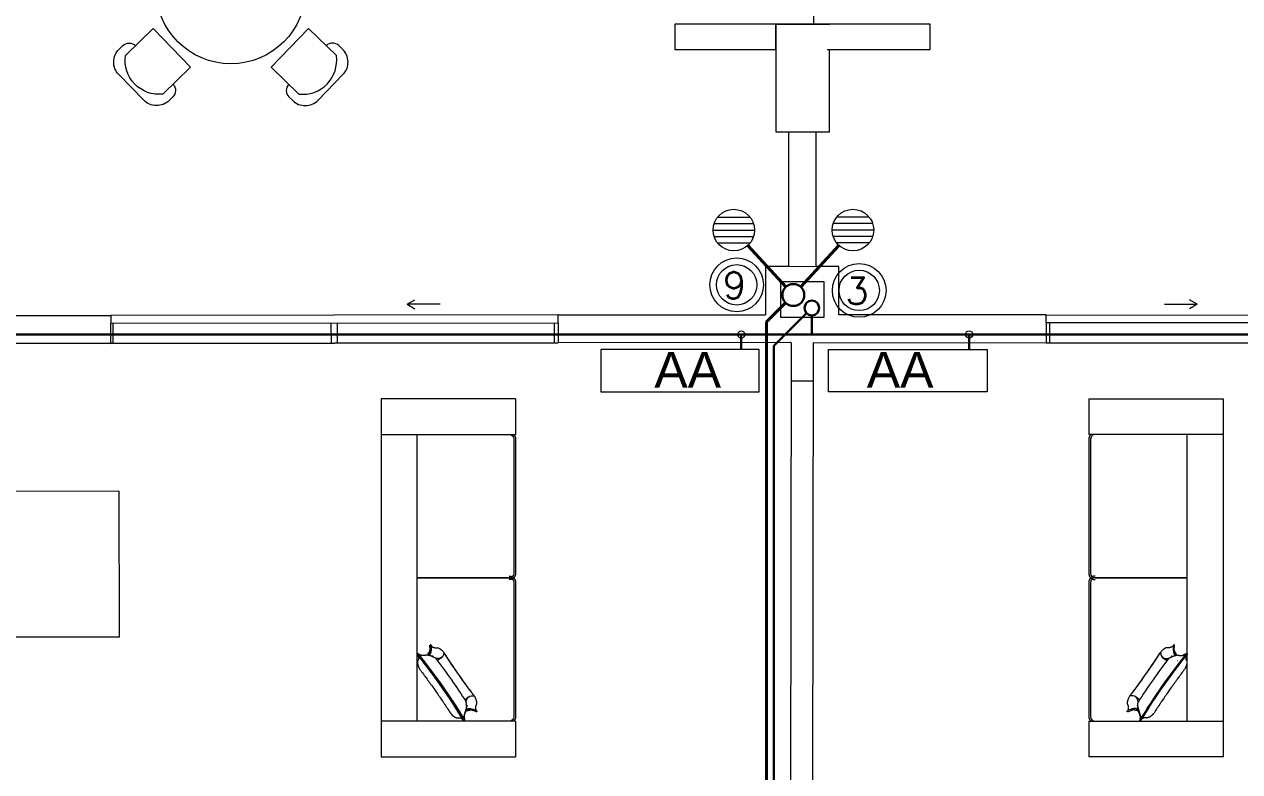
# Model space of a CAD drawing. Header units: millimetres. Extents: x 539 to 842, y -453 to -96.
# Drawn here: x 807.71 to 814.5, y -352.16 to -347.98 of the extents above; entities that cross this region are included whole.
import ezdxf

# ---------------------------------------------------------------- set-up
doc = ezdxf.new("R2010")
doc.units = ezdxf.units.MM
doc.header["$LTSCALE"] = 0.1
doc.linetypes.add('CONTINUA', pattern=[0])
doc.layers.get('0').update_dxf_attribs({"lineweight": 5})
for name, color, linetype in [('00-Pluvial', 40, 'Continuous'), ('00-Secundario', 24, 'Continuous'), ('Secundario', 24, 'Continuous'), ('Textos', 7, 'Continuous')]:
    doc.layers.add(name, color=color, linetype=linetype)
for name, color, linetype, lineweight in [('A-DOOR', 7, 'Continuous', 5), ('A-DOOR-FRAM', 7, 'Continuous', 5), ('Arq-Equipamiento', 250, 'Continuous', 5), ('MUEBLES', 250, 'Continuous', 5)]:
    doc.layers.add(name, color=color, linetype=linetype, lineweight=lineweight)
doc.styles.add('Romans', font='romans.shx')
doc.styles.get("Standard").update_dxf_attribs({"font": 'arial.ttf'})

# ---------------------------------------------------------------- blocks, each defined once
blk = doc.blocks.new('Doors_Sliding_Milgard_Aluminum-Series_2-Panels - PV 2_50 X 2_10-2402500-1-TORRE-ARQ-PB')
at = {"layer": 'A-DOOR', "color": 8}
for p, q in [((1.1916, 0.078), (-1.3084, 0.078)), ((-1.3084, 0.078), (-1.3084, -0.0347)), ((-1.3084, 0.078), (1.1916, 0.078)), ((1.1916, -0.0347), (1.1916, 0.078)), ((-1.3084, -0.0347), (1.1916, -0.0347)), ((0.3474, -0.1382), (0.3914, -0.1128)), ((0.3474, -0.1382), (0.3914, -0.1636)), ((0.5315, -0.1382), (0.3474, -0.1382))]:
    blk.add_line(p, q, dxfattribs=at)
at = {"layer": 'A-DOOR-FRAM', "color": 8}
for p, q in [((-1.2952, 0.078), (-1.2952, -0.0347)), ((-0.0758, 0.078), (-0.0758, -0.0347)), ((-0.0409, 0.078), (-0.0409, -0.0347)), ((1.1709, 0.078), (1.1709, -0.0347))]:
    blk.add_line(p, q, dxfattribs=at)
blk = doc.blocks.new('Vibro_Leather_Designer_Sofa_16294 - Vibro_Leather_Designer_Sofa_16294-2750828-2-TORRE-ARQ- PB _-2_14_')
at = {"layer": 'MUEBLES'}
for p, q in [((-1, -0.725), (-1, 0)), ((-1, 0), (1, 0)), ((-0.8, 0), (-0.8, -0.725)), ((-0.8, 0), (-0.8, -0.2)), ((0.8, -0.2), (0.8, 0)), ((0.8, -0.725), (0.8, 0)), ((1, 0), (1, -0.725)), ((-0.775, -0.2), (-0.8, -0.2)), ((0.4234, -0.2), (-0.775, -0.2)), ((0, -0.2), (0, -0.715)), ((0, -0.715), (0, -0.2)), ((0.4233, -0.2036), (0.4328, -0.2272)), ((0.775, -0.2), (0.4247, -0.2)), ((0.8, -0.2), (0.775, -0.2)), ((0.4282, -0.2651), (0.3966, -0.2744)), ((0.4609, -0.2556), (0.461, -0.2555)), ((0.376, -0.2764), (0.3843, -0.2817)), ((0.4376, -0.2889), (0.4375, -0.2891)), ((0.446, -0.3359), (0.46, -0.3159)), ((0.6785, -0.4675), (0.6638, -0.4884)), ((0.7342, -0.447), (0.7342, -0.4468)), ((0.7716, -0.4633), (0.7959, -0.4645)), ((0.7108, -0.4803), (0.7107, -0.4804)), ((0.735, -0.5269), (0.7436, -0.5339)), ((0.7364, -0.4807), (0.7385, -0.5138)), ((-1, -0.75), (-1, -0.725)), ((-0.8, -0.725), (-0.8, -0.75)), ((-0.775, -0.74), (-0.025, -0.74)), ((-0.775, -0.74), (-0.025, -0.74)), ((0.025, -0.74), (0.775, -0.74)), ((0.025, -0.74), (0.775, -0.74)), ((0.8, -0.75), (0.8, -0.725)), ((1, -0.725), (1, -0.75)), ((-1, -0.75), (-0.8, -0.75)), ((-0.775, -0.75), (-0.025, -0.75)), ((0.025, -0.75), (0.775, -0.75)), ((0.8, -0.75), (1, -0.75))]:
    blk.add_line(p, q, dxfattribs=at)
at = {"layer": 'MUEBLES', "flags": 128}
for points in [[(0.7958, -0.4595), (0.6772, -0.3844), (0.5556, -0.2998), (0.4401, -0.2117), (0.4281, -0.202)], [(0.432, -0.2587), (0.4307, -0.2618), (0.4202, -0.2691), (0.403, -0.2727), (0.3758, -0.2714)], [(0.4376, -0.2889), (0.4367, -0.2769), (0.4364, -0.2761)], [(0.7108, -0.4803), (0.7225, -0.477), (0.7751, -0.4615)], [(0.7484, -0.5323), (0.737, -0.504), (0.7359, -0.4857), (0.7405, -0.4754)], [(-0.7994, -0.7401), (-0.7984, -0.7411), (-0.7973, -0.742), (-0.7962, -0.7428), (-0.7951, -0.7437), (-0.7939, -0.7445), (-0.7927, -0.7452), (-0.7915, -0.7459), (-0.7902, -0.7465), (-0.789, -0.7471), (-0.7877, -0.7476), (-0.7864, -0.7481), (-0.785, -0.7485), (-0.7837, -0.7489), (-0.7823, -0.7492), (-0.7809, -0.7495), (-0.7796, -0.7497), (-0.7782, -0.7499), (-0.7768, -0.75), (-0.7754, -0.75), (-0.775, -0.75)], [(-0.025, -0.75), (-0.0236, -0.75), (-0.0222, -0.7499), (-0.0208, -0.7497), (-0.0194, -0.7496), (-0.018, -0.7493), (-0.0167, -0.749), (-0.0153, -0.7486), (-0.014, -0.7482), (-0.0127, -0.7478), (-0.0114, -0.7472), (-0.0101, -0.7467), (-0.0088, -0.746), (-0.0076, -0.7454), (-0.0064, -0.7447), (-0.0052, -0.7439), (-0.0041, -0.7431), (-0.003, -0.7422), (-0.0019, -0.7413), (-0.0009, -0.7404), (0.0001, -0.7394), (0.0011, -0.7384), (0.002, -0.7373), (0.0028, -0.7362), (0.0037, -0.7351), (0.0045, -0.7339), (0.0052, -0.7327), (0.0059, -0.7315), (0.0065, -0.7302), (0.0071, -0.729), (0.0076, -0.7277), (0.0081, -0.7264), (0.0085, -0.725), (0.0089, -0.7237), (0.0092, -0.7223), (0.0095, -0.7209), (0.0097, -0.7196), (0.0099, -0.7182), (0.01, -0.7168), (0.01, -0.7154), (0.01, -0.715)], [(-0.01, -0.715), (-0.01, -0.7164), (-0.0099, -0.7178), (-0.0097, -0.7192), (-0.0096, -0.7206), (-0.0093, -0.722), (-0.009, -0.7233), (-0.0086, -0.7247), (-0.0082, -0.726), (-0.0078, -0.7273), (-0.0072, -0.7286), (-0.0067, -0.7299), (-0.006, -0.7312), (-0.0054, -0.7324), (-0.0047, -0.7336), (-0.0039, -0.7348), (-0.0031, -0.7359), (-0.0022, -0.737), (-0.0013, -0.7381), (-0.0004, -0.7391), (0.0006, -0.7401), (0.0016, -0.7411), (0.0027, -0.742), (0.0038, -0.7428), (0.0049, -0.7437), (0.0061, -0.7445), (0.0073, -0.7452), (0.0085, -0.7459), (0.0098, -0.7465), (0.011, -0.7471), (0.0123, -0.7476), (0.0136, -0.7481), (0.015, -0.7485), (0.0163, -0.7489), (0.0177, -0.7492), (0.0191, -0.7495), (0.0204, -0.7497), (0.0218, -0.7499), (0.0232, -0.75), (0.0246, -0.75), (0.025, -0.75)], [(0.775, -0.75), (0.7764, -0.75), (0.7778, -0.7499), (0.7792, -0.7497), (0.7806, -0.7496), (0.782, -0.7493), (0.7833, -0.749), (0.7847, -0.7486), (0.786, -0.7482), (0.7873, -0.7478), (0.7886, -0.7472), (0.7899, -0.7467), (0.7912, -0.746), (0.7924, -0.7454), (0.7936, -0.7447), (0.7948, -0.7439), (0.7959, -0.7431), (0.797, -0.7422), (0.7981, -0.7413), (0.7991, -0.7404)]]:
    blk.add_lwpolyline(points, dxfattribs=at)
at = {"layer": 'MUEBLES'}
for centre, start, end in [((-0.775, -0.715), 180, 270), ((-0.775, -0.715), 180, 270), ((-0.025, -0.715), 270, 360), ((-0.025, -0.715), 270, 360), ((0.025, -0.715), 180, 270), ((0.025, -0.715), 180, 270), ((0.775, -0.715), 270, 0), ((0.775, -0.715), 270, 0)]:
    blk.add_arc(centre, 0.025, start, end, dxfattribs=at)
for centre, major_axis, start_param, end_param in [((-0.1021, 0.1104), (-0.5365, 0.3757), 2.796532, 3.143157), ((0.676, -0.2393), (-0.5365, 0.3757), 1.225735, 1.915857), ((0.6792, -0.2347), (-0.5365, 0.3757), 1.258755, 1.881351), ((0.7085, -0.1928), (-0.5775, 0.4044), 1.358079, 1.455316), ((0.7085, -0.1928), (-0.5775, 0.4044), 1.45533, 1.469499), ((0.7085, -0.1928), (-0.5775, 0.4044), 1.469507, 1.562106), ((-0.1315, 0.0685), (-0.5775, 0.4044), 2.928875, 3.35431), ((-0.1315, 0.0685), (-0.5775, 0.4044), 2.928875, 3.24288), ((0.6466, -0.2812), (-0.5775, 0.4044), 1.358079, 1.783514), ((-0.1315, 0.0685), (-0.5775, 0.4044), 3.247951, 3.35431), ((0.6466, -0.2812), (-0.5775, 0.4044), 1.358079, 1.783514), ((0.7085, -0.1928), (-0.5775, 0.4044), 1.562123, 1.579473), ((0.7085, -0.1928), (-0.5775, 0.4044), 1.579486, 1.672084), ((0.4632, -0.5431), (-0.5775, 0.4044), 4.6111, 4.925107), ((0.4632, -0.5431), (-0.5775, 0.4044), 4.499671, 4.925107), ((0.7085, -0.1928), (-0.5775, 0.4044), 1.672097, 1.686267), ((0.7085, -0.1928), (-0.5775, 0.4044), 1.686278, 1.783514), ((0.4632, -0.5431), (-0.5775, 0.4044), 4.499671, 4.61075), ((1.2413, -0.8928), (-0.5775, 0.4044), 6.070468, 6.495903), ((1.2413, -0.8928), (-0.5775, 0.4044), 6.070468, 6.176827), ((1.2707, -0.8509), (-0.5365, 0.3757), 6.281621, 6.628246), ((1.2413, -0.8928), (-0.5775, 0.4044), 6.181896, 6.495903)]:
    blk.add_ellipse(centre, major_axis=major_axis, ratio=0.190809, start_param=start_param, end_param=end_param, dxfattribs=at)
for points, knots in [([(0.427, -0.2085), (0.4268, -0.2083), (0.4263, -0.2078), (0.4258, -0.2071), (0.4253, -0.2066), (0.425, -0.2062), (0.4248, -0.2058), (0.4245, -0.2055), (0.4244, -0.2053), (0.4242, -0.2051), (0.424, -0.2048), (0.4239, -0.2045), (0.4237, -0.2042), (0.4235, -0.204), (0.4234, -0.2038), (0.4233, -0.2036), (0.4233, -0.2035), (0.4232, -0.2034), (0.4231, -0.2032), (0.423, -0.203), (0.4229, -0.2027), (0.4228, -0.2024), (0.4226, -0.202), (0.4225, -0.2016), (0.4225, -0.2014), (0.4225, -0.2011), (0.4225, -0.2008), (0.4226, -0.2005), (0.4227, -0.2002), (0.4229, -0.2), (0.4232, -0.1998), (0.4234, -0.1997), (0.4237, -0.1997), (0.4239, -0.1997), (0.4242, -0.1997), (0.4245, -0.1998), (0.4249, -0.1999), (0.4251, -0.2001), (0.4253, -0.2002), (0.4254, -0.2002), (0.4255, -0.2003), (0.4256, -0.2003), (0.4258, -0.2004), (0.426, -0.2005), (0.4262, -0.2006), (0.4265, -0.2008), (0.4267, -0.201), (0.427, -0.2012), (0.4271, -0.2013), (0.4272, -0.2013)], [0, 0, 0, 0, 0.0555556, 0.1111111, 0.1388889, 0.1666667, 0.1944444, 0.2083333, 0.2222222, 0.2361111, 0.25, 0.2777778, 0.2916667, 0.3055556, 0.3194444, 0.3263889, 0.3333333, 0.3402778, 0.3472222, 0.3611111, 0.375, 0.3888889, 0.4166667, 0.4305556, 0.4444444, 0.4583333, 0.4722222, 0.4861111, 0.5, 0.5138889, 0.5277778, 0.5416667, 0.5555556, 0.5694444, 0.5833333, 0.6111111, 0.625, 0.6388889, 0.6527778, 0.6597222, 0.6666667, 0.6736111, 0.6805556, 0.6944444, 0.7083333, 0.7222222, 0.75, 0.7638889, 0.7777778, 0.7777778, 0.7777778, 0.7777778]), ([(0.4281, -0.202), (0.4282, -0.2021), (0.4284, -0.2023), (0.4289, -0.2027), (0.4295, -0.2032), (0.43, -0.2037), (0.4302, -0.204)], [0.8406351, 0.8406351, 0.8406351, 0.8406351, 0.8611111, 0.8888889, 0.9444444, 1, 1, 1, 1]), ([(0.4306, -0.2042), (0.4312, -0.2045), (0.4327, -0.2052), (0.4349, -0.206), (0.4369, -0.2067), (0.4384, -0.2071), (0.4397, -0.2074), (0.4406, -0.2076), (0.4412, -0.2077), (0.4416, -0.2078), (0.442, -0.2079), (0.4425, -0.208), (0.4434, -0.2081), (0.4445, -0.2084), (0.4459, -0.2086), (0.4477, -0.2089), (0.4497, -0.209), (0.4516, -0.2088), (0.4527, -0.2086), (0.4536, -0.2084), (0.4545, -0.2081), (0.4556, -0.2077), (0.4571, -0.207), (0.4589, -0.206), (0.4605, -0.205), (0.462, -0.2041), (0.4635, -0.2033), (0.4646, -0.2028), (0.4654, -0.2025), (0.4658, -0.2024), (0.4661, -0.2023), (0.4664, -0.2022), (0.4668, -0.2022), (0.4676, -0.202), (0.4687, -0.2019), (0.4701, -0.2018), (0.4721, -0.2018), (0.4743, -0.2019), (0.4766, -0.2021), (0.4784, -0.2023), (0.48, -0.2025), (0.482, -0.2029), (0.4839, -0.2033), (0.4857, -0.2039), (0.4871, -0.2043), (0.4882, -0.2046), (0.4891, -0.2049), (0.4898, -0.2052), (0.4906, -0.2054), (0.4915, -0.2057), (0.4932, -0.2063), (0.4955, -0.2072), (0.4981, -0.2084), (0.5008, -0.2096), (0.5035, -0.2109), (0.507, -0.2127), (0.5096, -0.2141), (0.5112, -0.2151)], [0.0060984, 0.0060984, 0.0060984, 0.0060984, 0.0357143, 0.0714286, 0.0892857, 0.1071429, 0.125, 0.1339286, 0.1383929, 0.1428571, 0.1473214, 0.1517857, 0.1607143, 0.1785714, 0.1964286, 0.2142857, 0.25, 0.2678571, 0.2767857, 0.2857143, 0.2946429, 0.3035714, 0.3214286, 0.3392857, 0.3571429, 0.375, 0.3928571, 0.4107143, 0.4196429, 0.4241071, 0.4285714, 0.4330357, 0.4375, 0.4464286, 0.4642857, 0.4821429, 0.5, 0.5357143, 0.5535714, 0.5714286, 0.5892857, 0.6071429, 0.6428571, 0.6607143, 0.6785714, 0.6964286, 0.7053571, 0.7142857, 0.7232143, 0.7321429, 0.75, 0.7857143, 0.8214286, 0.8571429, 0.8928571, 0.9285714, 1, 1, 1, 1]), ([(0.4322, -0.2608), (0.4318, -0.2609), (0.4307, -0.2612), (0.429, -0.2615), (0.4273, -0.2619), (0.4258, -0.2622), (0.4248, -0.2624), (0.4242, -0.2626), (0.4238, -0.2627), (0.4234, -0.2628), (0.4229, -0.263), (0.4219, -0.2634), (0.4205, -0.264), (0.4188, -0.265), (0.4171, -0.2662), (0.4154, -0.2674), (0.4136, -0.2687), (0.412, -0.2697), (0.4108, -0.2704), (0.4098, -0.2709), (0.4089, -0.2713), (0.4077, -0.2717), (0.4055, -0.2724), (0.4032, -0.2729), (0.4008, -0.2731), (0.3996, -0.2731), (0.3989, -0.2732), (0.3988, -0.2732)], [-0.5129294, -0.5129294, -0.5129294, -0.5129294, -0.5, -0.4821429, -0.4642857, -0.4464286, -0.4375, -0.4330357, -0.4285714, -0.4241071, -0.4196429, -0.4107143, -0.3928571, -0.375, -0.3571429, -0.3392857, -0.3214286, -0.3035714, -0.2946429, -0.2857143, -0.2767857, -0.2678571, -0.25, -0.2142857, -0.1964286, -0.1785714, -0.1756867, -0.1756867, -0.1756867, -0.1756867]), ([(0.4493, -0.3035), (0.4481, -0.3014), (0.4462, -0.2981), (0.4441, -0.294), (0.4429, -0.2916), (0.4421, -0.2898), (0.4412, -0.288), (0.4402, -0.2857), (0.4392, -0.2834), (0.4383, -0.281), (0.4376, -0.2792), (0.437, -0.2776), (0.4366, -0.2764), (0.4363, -0.2758), (0.4361, -0.2753), (0.436, -0.2748), (0.4358, -0.2741), (0.4354, -0.2729), (0.4349, -0.2713), (0.4343, -0.2694), (0.4336, -0.2668), (0.433, -0.2642), (0.4324, -0.2618), (0.4322, -0.2606), (0.4321, -0.2599), (0.4319, -0.2592), (0.4318, -0.2584), (0.4316, -0.2569), (0.4315, -0.2551), (0.4316, -0.253), (0.4318, -0.2507), (0.4323, -0.2485), (0.4328, -0.2461), (0.4333, -0.2441), (0.4335, -0.2428), (0.4337, -0.242), (0.4337, -0.2414), (0.4338, -0.2409), (0.4339, -0.2401), (0.4341, -0.2388), (0.4342, -0.237), (0.4343, -0.2348), (0.4342, -0.2318), (0.4338, -0.2288), (0.4332, -0.2258), (0.4326, -0.2234), (0.4319, -0.2211), (0.431, -0.2181), (0.4292, -0.2133), (0.4278, -0.21), (0.427, -0.2085)], [0, 0, 0, 0, 0.083333, 0.125, 0.145833, 0.166667, 0.1875, 0.208333, 0.25, 0.270833, 0.291667, 0.3125, 0.322917, 0.328125, 0.333333, 0.338542, 0.34375, 0.354167, 0.375, 0.395833, 0.416667, 0.458333, 0.479167, 0.489583, 0.494792, 0.5, 0.510417, 0.520833, 0.541667, 0.5625, 0.583333, 0.604167, 0.625, 0.645833, 0.65625, 0.661458, 0.666667, 0.671875, 0.677083, 0.6875, 0.708333, 0.729167, 0.75, 0.791667, 0.8125, 0.833333, 0.854167, 0.875, 0.916667, 1, 1, 1, 1]), ([(0.3723, -0.2731), (0.3723, -0.2731), (0.3723, -0.2733), (0.3724, -0.2735), (0.3726, -0.2738), (0.3729, -0.2741), (0.3731, -0.2743), (0.3733, -0.2744), (0.3734, -0.2745), (0.3735, -0.2746), (0.3736, -0.2747), (0.3737, -0.2748), (0.3738, -0.2749), (0.374, -0.2751), (0.3743, -0.2753), (0.3746, -0.2755), (0.3748, -0.2757), (0.375, -0.2758), (0.3752, -0.276), (0.3755, -0.2762), (0.3759, -0.2764), (0.3763, -0.2766), (0.3769, -0.277), (0.3776, -0.2773), (0.3782, -0.2776), (0.3785, -0.2778)], [-0.4444444, -0.4444444, -0.4444444, -0.4444444, -0.4305556, -0.4166667, -0.3888889, -0.375, -0.3611111, -0.3472222, -0.3402778, -0.3333333, -0.3263889, -0.3194444, -0.3055556, -0.2916667, -0.2777778, -0.25, -0.2361111, -0.2222222, -0.2083333, -0.1944444, -0.1666667, -0.1388889, -0.1111111, -0.0555556, 0, 0, 0, 0]), ([(0.3785, -0.2778), (0.3807, -0.2793), (0.3832, -0.2818), (0.3853, -0.2851), (0.3863, -0.287), (0.3869, -0.2886), (0.3876, -0.2902), (0.3884, -0.2924), (0.3891, -0.2947), (0.3897, -0.2971), (0.3901, -0.299), (0.3903, -0.3007), (0.3905, -0.3019), (0.3905, -0.3026), (0.3906, -0.3031), (0.3906, -0.3036), (0.3907, -0.3043), (0.3907, -0.3055), (0.3905, -0.3074), (0.3904, -0.3095), (0.3902, -0.3115), (0.3901, -0.3134), (0.3902, -0.3151), (0.3903, -0.3165), (0.3905, -0.3175), (0.3907, -0.3182), (0.3909, -0.3187), (0.3911, -0.3192), (0.3914, -0.3201), (0.3923, -0.3218), (0.3934, -0.3238), (0.3947, -0.3258), (0.3957, -0.3273), (0.3966, -0.3285), (0.3971, -0.3294), (0.3974, -0.3299), (0.3977, -0.3302), (0.3979, -0.3306), (0.3982, -0.331), (0.3988, -0.3319), (0.3996, -0.333), (0.4007, -0.3343), (0.4022, -0.336), (0.4037, -0.3377), (0.4053, -0.3394), (0.4065, -0.3406), (0.4077, -0.3419), (0.4093, -0.3435), (0.4122, -0.3462), (0.4149, -0.3486), (0.4167, -0.3501)], [-1, -1, -1, -1, -0.916667, -0.875, -0.854167, -0.833333, -0.8125, -0.791667, -0.75, -0.729167, -0.708333, -0.6875, -0.677083, -0.671875, -0.666667, -0.661458, -0.65625, -0.645833, -0.625, -0.604167, -0.583333, -0.5625, -0.541667, -0.520833, -0.510417, -0.5, -0.494792, -0.489583, -0.479167, -0.458333, -0.416667, -0.395833, -0.375, -0.354167, -0.34375, -0.338542, -0.333333, -0.328125, -0.322917, -0.3125, -0.291667, -0.270833, -0.25, -0.208333, -0.1875, -0.166667, -0.145833, -0.125, -0.083333, 0, 0, 0, 0]), ([(0.3956, -0.2734), (0.3955, -0.2735), (0.3952, -0.2735), (0.3946, -0.2736), (0.3937, -0.2737), (0.393, -0.2737), (0.3926, -0.2738)], [-0.14285714, -0.14285714, -0.14285714, -0.14285714, -0.13839286, -0.13392857, -0.125, -0.11269248, -0.11269248, -0.11269248, -0.11269248]), ([(0.755, -0.3858), (0.7566, -0.3871), (0.7588, -0.389), (0.7617, -0.3917), (0.7637, -0.3937), (0.7658, -0.3958), (0.7679, -0.398), (0.7695, -0.3998), (0.7706, -0.4012), (0.7712, -0.4019), (0.7717, -0.4025), (0.7721, -0.4031), (0.7727, -0.4039), (0.7735, -0.4049), (0.7744, -0.406), (0.7756, -0.4076), (0.7767, -0.4093), (0.7777, -0.411), (0.7783, -0.4123), (0.7789, -0.4137), (0.7797, -0.4156), (0.7804, -0.4175), (0.7812, -0.4195), (0.7817, -0.4209), (0.782, -0.4221), (0.7823, -0.423), (0.7824, -0.4235), (0.7825, -0.4239), (0.7826, -0.4242), (0.7826, -0.4247), (0.7827, -0.4256), (0.7827, -0.4269), (0.7825, -0.4286), (0.7822, -0.4304), (0.7818, -0.4322), (0.7814, -0.4341), (0.7812, -0.4356), (0.7811, -0.4368), (0.7811, -0.4377), (0.7811, -0.4385), (0.7813, -0.4396), (0.7817, -0.4414), (0.7824, -0.4432), (0.7834, -0.445), (0.7842, -0.4462), (0.7849, -0.4473), (0.7853, -0.448), (0.7856, -0.4484), (0.7857, -0.4488), (0.7859, -0.4491), (0.7862, -0.4495), (0.7866, -0.4502), (0.7872, -0.4513), (0.7881, -0.4525), (0.7893, -0.454), (0.7908, -0.4558), (0.7921, -0.4571), (0.7928, -0.4577)], [-1, -1, -1, -1, -0.9285714, -0.8928571, -0.8571429, -0.8214286, -0.7857143, -0.75, -0.7321429, -0.7232143, -0.7142857, -0.7053571, -0.6964286, -0.6785714, -0.6607143, -0.6428571, -0.6071429, -0.5892857, -0.5714286, -0.5535714, -0.5357143, -0.5, -0.4821429, -0.4642857, -0.4464286, -0.4375, -0.4330357, -0.4285714, -0.4241071, -0.4196429, -0.4107143, -0.3928571, -0.375, -0.3571429, -0.3392857, -0.3214286, -0.3035714, -0.2946429, -0.2857143, -0.2767857, -0.2678571, -0.25, -0.2142857, -0.1964286, -0.1785714, -0.1607143, -0.1517857, -0.1473214, -0.1428571, -0.1383929, -0.1339286, -0.125, -0.1071429, -0.0892857, -0.0714286, -0.0357143, -0.0061272, -0.0061272, -0.0061272, -0.0061272]), ([(0.79, -0.4627), (0.7875, -0.4617), (0.7836, -0.4611), (0.7789, -0.4616), (0.7762, -0.4621), (0.7741, -0.4626), (0.772, -0.4631), (0.7692, -0.4638), (0.7663, -0.4646), (0.7634, -0.4654), (0.7612, -0.4661), (0.7594, -0.4667), (0.7581, -0.4671), (0.7573, -0.4674), (0.7568, -0.4676), (0.7562, -0.4678), (0.7555, -0.4682), (0.7542, -0.4688), (0.7523, -0.4697), (0.7502, -0.4709), (0.7481, -0.4721), (0.7462, -0.4731), (0.7443, -0.474), (0.7427, -0.4747), (0.7415, -0.4752), (0.7407, -0.4754), (0.74, -0.4756), (0.7394, -0.4757), (0.7382, -0.4759), (0.7359, -0.4763), (0.7331, -0.4766), (0.7304, -0.4767), (0.7283, -0.4767), (0.7266, -0.4768), (0.7254, -0.4769), (0.7247, -0.4769), (0.7242, -0.4769), (0.7237, -0.477), (0.723, -0.477), (0.7218, -0.4771), (0.7202, -0.4771), (0.7182, -0.4771), (0.7156, -0.4769), (0.713, -0.4767), (0.7104, -0.4765), (0.7085, -0.4763), (0.7065, -0.4762), (0.704, -0.4759), (0.6995, -0.4754), (0.6957, -0.4748), (0.6931, -0.4743)], [-1, -1, -1, -1, -0.916667, -0.875, -0.854167, -0.833333, -0.8125, -0.791667, -0.75, -0.729167, -0.708333, -0.6875, -0.677083, -0.671875, -0.666667, -0.661458, -0.65625, -0.645833, -0.625, -0.604167, -0.583333, -0.5625, -0.541667, -0.520833, -0.510417, -0.5, -0.494792, -0.489583, -0.479167, -0.458333, -0.416667, -0.395833, -0.375, -0.354167, -0.34375, -0.338542, -0.333333, -0.328125, -0.322917, -0.3125, -0.291667, -0.270833, -0.25, -0.208333, -0.1875, -0.166667, -0.145833, -0.125, -0.083333, 0, 0, 0, 0]), ([(0.7967, -0.4601), (0.7968, -0.4601), (0.7969, -0.4602), (0.7972, -0.4604), (0.7975, -0.4606), (0.7977, -0.4608), (0.7979, -0.461), (0.7981, -0.4611), (0.7982, -0.4612), (0.7983, -0.4613), (0.7983, -0.4614), (0.7985, -0.4615), (0.7986, -0.4616), (0.7989, -0.4618), (0.7991, -0.4621), (0.7993, -0.4624), (0.7995, -0.4626), (0.7995, -0.4628), (0.7994, -0.463), (0.7993, -0.4632), (0.7992, -0.4634), (0.7991, -0.4637), (0.7989, -0.4639), (0.7987, -0.4642), (0.7985, -0.4644), (0.7983, -0.4645), (0.7981, -0.4646), (0.7977, -0.4647), (0.7973, -0.4647), (0.7969, -0.4646), (0.7966, -0.4646), (0.7963, -0.4645), (0.7962, -0.4645), (0.796, -0.4645), (0.7959, -0.4645), (0.7957, -0.4645), (0.7955, -0.4644), (0.7952, -0.4644), (0.7949, -0.4643), (0.7945, -0.4642), (0.7942, -0.4641), (0.7939, -0.4641), (0.7937, -0.464), (0.7933, -0.4639), (0.7929, -0.4638), (0.7924, -0.4636), (0.7917, -0.4634), (0.7909, -0.4631), (0.7903, -0.4628), (0.79, -0.4627)], [-0.7777778, -0.7777778, -0.7777778, -0.7777778, -0.7638889, -0.75, -0.7222222, -0.7083333, -0.6944444, -0.6805556, -0.6736111, -0.6666667, -0.6597222, -0.6527778, -0.6388889, -0.625, -0.6111111, -0.5833333, -0.5694444, -0.5555556, -0.5416667, -0.5277778, -0.5138889, -0.5, -0.4861111, -0.4722222, -0.4583333, -0.4444444, -0.4305556, -0.4166667, -0.3888889, -0.375, -0.3611111, -0.3472222, -0.3402778, -0.3333333, -0.3263889, -0.3194444, -0.3055556, -0.2916667, -0.2777778, -0.25, -0.2361111, -0.2222222, -0.2083333, -0.1944444, -0.1666667, -0.1388889, -0.1111111, -0.0555556, 0, 0, 0, 0]), ([(0.795, -0.459), (0.7952, -0.4591), (0.7954, -0.4592), (0.7957, -0.4594), (0.7958, -0.4595)], [-0.88888889, -0.88888889, -0.88888889, -0.88888889, -0.86111111, -0.84063506, -0.84063506, -0.84063506, -0.84063506]), ([(0.7415, -0.5319), (0.7404, -0.531), (0.7377, -0.5296), (0.7333, -0.5285), (0.7305, -0.528), (0.7285, -0.5277), (0.7264, -0.5275), (0.7238, -0.5274), (0.7212, -0.5275), (0.7188, -0.5278), (0.717, -0.5281), (0.7156, -0.5286), (0.7146, -0.5289), (0.7141, -0.5291), (0.7136, -0.5293), (0.7132, -0.5294), (0.7126, -0.5297), (0.7116, -0.5302), (0.7101, -0.531), (0.7083, -0.532), (0.7065, -0.5328), (0.7048, -0.5335), (0.703, -0.534), (0.7014, -0.5342), (0.7002, -0.5343), (0.6994, -0.5343), (0.6988, -0.5343), (0.6982, -0.5343), (0.6972, -0.5342), (0.6952, -0.534), (0.6929, -0.5336), (0.6908, -0.5331), (0.6891, -0.5328), (0.6877, -0.5324), (0.6867, -0.5322), (0.6861, -0.532), (0.6857, -0.5319), (0.6852, -0.5318), (0.6847, -0.5316), (0.6836, -0.5313), (0.6822, -0.5309), (0.6806, -0.5304), (0.6785, -0.5296), (0.6765, -0.5288), (0.6745, -0.5279), (0.6729, -0.5272), (0.6713, -0.5265), (0.6691, -0.5255), (0.6654, -0.5236), (0.6624, -0.5219), (0.6605, -0.5208)], [-1, -1, -1, -1, -0.916667, -0.875, -0.854167, -0.833333, -0.8125, -0.791667, -0.75, -0.729167, -0.708333, -0.6875, -0.677083, -0.671875, -0.666667, -0.661458, -0.65625, -0.645833, -0.625, -0.604167, -0.583333, -0.5625, -0.541667, -0.520833, -0.510417, -0.5, -0.494792, -0.489583, -0.479167, -0.458333, -0.416667, -0.395833, -0.375, -0.354167, -0.34375, -0.338542, -0.333333, -0.328125, -0.322917, -0.3125, -0.291667, -0.270833, -0.25, -0.208333, -0.1875, -0.166667, -0.145833, -0.125, -0.083333, 0, 0, 0, 0]), ([(0.7398, -0.4769), (0.7398, -0.4771), (0.7399, -0.4778), (0.7401, -0.4792), (0.7402, -0.4809), (0.7403, -0.4823), (0.7403, -0.4833), (0.7402, -0.4838), (0.7402, -0.4842), (0.7402, -0.4846), (0.7401, -0.4852), (0.74, -0.4862), (0.7397, -0.4876), (0.7393, -0.4895), (0.7388, -0.4915), (0.7383, -0.4936), (0.7378, -0.4958), (0.7375, -0.4976), (0.7374, -0.4991), (0.7373, -0.5002), (0.7373, -0.5012), (0.7373, -0.5025), (0.7375, -0.5048), (0.7379, -0.5072), (0.7384, -0.5094), (0.7387, -0.5106), (0.7388, -0.5112), (0.7389, -0.5113)], [-0.5035297, -0.5035297, -0.5035297, -0.5035297, -0.5, -0.4821429, -0.4642857, -0.4464286, -0.4375, -0.4330357, -0.4285714, -0.4241071, -0.4196429, -0.4107143, -0.3928571, -0.375, -0.3571429, -0.3392857, -0.3214286, -0.3035714, -0.2946429, -0.2857143, -0.2767857, -0.2678571, -0.25, -0.2142857, -0.1964286, -0.1785714, -0.1750443, -0.1750443, -0.1750443, -0.1750443]), ([(0.7397, -0.5144), (0.7398, -0.5146), (0.7399, -0.5149), (0.7401, -0.5155), (0.7404, -0.5164), (0.7406, -0.5172), (0.7408, -0.5176)], [-0.14285714, -0.14285714, -0.14285714, -0.14285714, -0.13839286, -0.13392857, -0.125, -0.11084487, -0.11084487, -0.11084487, -0.11084487]), ([(0.7481, -0.5362), (0.748, -0.5362), (0.7478, -0.5362), (0.7475, -0.5362), (0.7472, -0.5361), (0.7469, -0.536), (0.7467, -0.5358), (0.7465, -0.5357), (0.7463, -0.5357), (0.7462, -0.5356), (0.7461, -0.5356), (0.746, -0.5355), (0.7458, -0.5354), (0.7456, -0.5353), (0.7453, -0.5351), (0.745, -0.5349), (0.7447, -0.5347), (0.7445, -0.5346), (0.7443, -0.5344), (0.7441, -0.5342), (0.7437, -0.534), (0.7434, -0.5337), (0.7429, -0.5332), (0.7422, -0.5327), (0.7417, -0.5322), (0.7415, -0.5319)], [-0.4444444, -0.4444444, -0.4444444, -0.4444444, -0.4305556, -0.4166667, -0.3888889, -0.375, -0.3611111, -0.3472222, -0.3402778, -0.3333333, -0.3263889, -0.3194444, -0.3055556, -0.2916667, -0.2777778, -0.25, -0.2361111, -0.2222222, -0.2083333, -0.1944444, -0.1666667, -0.1388889, -0.1111111, -0.0555556, 0, 0, 0, 0]), ([(0.7473, -0.5306), (0.7474, -0.5306), (0.7475, -0.5308), (0.7477, -0.5311), (0.7479, -0.5314), (0.7481, -0.5317), (0.7482, -0.5319), (0.7483, -0.5321), (0.7484, -0.5323), (0.7484, -0.5324), (0.7485, -0.5324)], [-0.7777778, -0.7777778, -0.7777778, -0.7777778, -0.7638889, -0.75, -0.7222222, -0.7083333, -0.6944444, -0.6805556, -0.6736111, -0.6666667, -0.6666667, -0.6666667, -0.6666667])]:
    blk.add_open_spline(points, degree=3, knots=knots, dxfattribs=at)
blk = doc.blocks.new('mesad')
at = {"layer": 'MUEBLES'}
for points in [[(-0.3235, 0.533), (-0.3235, 0.533, 0.414214), (-0.3245, 0.6037), (-0.3454, 0.6241, 0.414214), (-0.4868, 0.6222), (-0.6263, 0.4788, 0.414214), (-0.6244, 0.3374), (-0.6035, 0.3171, 0.414214), (-0.5328, 0.318), (-0.5328, 0.318)], [(0.3235, 0.533), (0.3235, 0.533, -0.414214), (0.3245, 0.6037), (0.3454, 0.6241, -0.414214), (0.4868, 0.6222), (0.6263, 0.4788, -0.414214), (0.6244, 0.3374), (0.6035, 0.3171, -0.414214), (0.5328, 0.318), (0.5328, 0.318)], [(-0.533, -0.3235), (-0.533, -0.3235, 0.414214), (-0.6037, -0.3245), (-0.6241, -0.3454, 0.414214), (-0.6222, -0.4868), (-0.4788, -0.6263, 0.414214), (-0.3374, -0.6244), (-0.3171, -0.6035, 0.414214), (-0.318, -0.5328), (-0.318, -0.5328)], [(0.533, -0.3235), (0.533, -0.3235, -0.414214), (0.6037, -0.3245), (0.6241, -0.3454, -0.414214), (0.6222, -0.4868), (0.4788, -0.6263, -0.414214), (0.3374, -0.6244), (0.3171, -0.6035, -0.414214), (0.318, -0.5328), (0.318, -0.5328)]]:
    blk.add_lwpolyline(points, format="xyb", dxfattribs=at)
for points in [[(-0.5893, 0.3731), (-0.4344, 0.2223), (-0.2251, 0.4372), (-0.3801, 0.5881, 0.490132)], [(0.5893, 0.3731), (0.4344, 0.2223), (0.2251, 0.4372), (0.3801, 0.5881, -0.490132)], [(-0.3731, -0.5893), (-0.2223, -0.4344), (-0.4372, -0.2251), (-0.5881, -0.3801, 0.490132)], [(0.3731, -0.5893), (0.2223, -0.4344), (0.4372, -0.2251), (0.5881, -0.3801, -0.490132)]]:
    blk.add_lwpolyline(points, format="xyb", close=True, dxfattribs=at)
at = {"layer": 'MUEBLES', "ltscale": 1e-05}
blk.add_circle((0, 0), 0.4185, dxfattribs=at)
blk = doc.blocks.new('T1-PB-2020')
at = {"color": 8, "lineweight": 5}
for p, q in [((4107.5831, 1264.9507), (4107.5842, 1266.0699)), ((4107.3712, 1264.9507), (4106.8081, 1264.9507)), ((4106.8081, 1264.9507), (4106.8081, 1264.8107)), ((4107.3712, 1264.9507), (4107.3709, 1264.3507)), ((4107.3709, 1264.9507), (4107.6708, 1264.9506)), ((4107.3711, 1264.8107), (4107.3712, 1264.9507)), ((4107.6587, 1264.9507), (4107.3712, 1264.9507)), ((4107.4581, 1264.9508), (4107.5831, 1264.9507)), ((4108.2331, 1264.9507), (4107.6587, 1264.9507)), ((4108.2331, 1264.8107), (4108.2331, 1264.9507)), ((4106.8081, 1264.8107), (4107.3711, 1264.8107)), ((4107.6587, 1264.8107), (4108.2331, 1264.8107)), ((4107.6708, 1264.3506), (4107.6708, 1264.8107)), ((4107.3709, 1264.3507), (4107.6708, 1264.3506)), ((4107.4425, 1264.3508), (4107.4418, 1263.5992)), ((4107.5968, 1263.5991), (4107.5975, 1264.3507)), ((4107.3143, 1263.5993), (4107.314, 1263.3293)), ((4107.4418, 1263.5992), (4107.3143, 1263.5993)), ((4107.3143, 1263.5993), (4107.7243, 1263.5989)), ((4107.7243, 1263.5989), (4107.5968, 1263.5991)), ((4107.724, 1263.3289), (4107.7243, 1263.5989)), ((4107.399, 1263.3142), (4107.3992, 1263.5142)), ((4107.3992, 1263.5142), (4107.6392, 1263.514)), ((4107.6392, 1263.514), (4107.639, 1263.314)), ((4102.3216, 1263.3239), (4103.6558, 1263.3253)), ((4106.1558, 1263.3278), (4103.6558, 1263.3253)), ((4103.6558, 1263.3253), (4103.6558, 1263.282)), ((4106.1558, 1263.3278), (4107.3135, 1263.3289)), ((4106.1558, 1263.2845), (4106.1558, 1263.3278)), ((4108.8817, 1263.3278), (4107.724, 1263.3289)), ((4108.8817, 1263.2845), (4108.8817, 1263.3278)), ((4108.8817, 1263.3278), (4111.3817, 1263.3253)), ((4107.639, 1263.314), (4107.399, 1263.3142)), ((4103.6559, 1263.1693), (4102.2657, 1263.1679)), ((4107.4561, 1263.1731), (4106.1559, 1263.1718)), ((4107.4563, 1263.1732), (4107.452, 1258.8572)), ((4107.577, 1258.8571), (4107.5813, 1263.1731)), ((4107.5813, 1263.1731), (4108.8815, 1263.1718)), ((4107.5813, 1262.9572), (4107.4561, 1262.9573)), ((4103.7007, 1262.3432), (4102.2666, 1262.3404)), ((4103.7007, 1262.3432), (4103.7023, 1261.5294)), ((4103.7024, 1261.5294), (4102.2682, 1261.5265))]:
    blk.add_line(p, q, dxfattribs=at)
for name, p, rotation in [('mesad', (4104.3272, 1265.1491), 180), ('Doors_Sliding_Milgard_Aluminum-Series_2-Panels - PV 2_50 X 2_10-2402500-1-TORRE-ARQ-PB', (4110.0732, 1263.2486), 179.9427042741019), ('Vibro_Leather_Designer_Sofa_16294 - Vibro_Leather_Designer_Sofa_16294-2750828-2-TORRE-ARQ- PB _-2_14_', (4109.87, 1261.8598), 270)]:
    blk.add_blockref(name, p, dxfattribs=dict(at, rotation=rotation))
at = {"color": 8, "lineweight": 5, "xscale": -1.000000000000006}
for name, p, rotation in [('Doors_Sliding_Milgard_Aluminum-Series_2-Panels - PV 2_50 X 2_10-2402500-1-TORRE-ARQ-PB', (4104.9642, 1263.2486), 180.0572957258981), ('Vibro_Leather_Designer_Sofa_16294 - Vibro_Leather_Designer_Sofa_16294-2750828-2-TORRE-ARQ- PB _-2_14_', (4105.1674, 1261.8598), 90)]:
    blk.add_blockref(name, p, dxfattribs=dict(at, rotation=rotation))

msp = doc.modelspace()

# ---------------------------------------------------------------- linework, layer by layer
at = {"layer": '00-Pluvial', "lineweight": 13}
for p, q in [((811.5593, -349.0957), (811.78, -349.0957)), ((811.5786, -349.0597), (811.7607, -349.0597)), ((812.4455, -349.0957), (812.2248, -349.0957)), ((812.4261, -349.0597), (812.2441, -349.0597)), ((811.5536, -349.1317), (811.7857, -349.1317)), ((811.5593, -349.1677), (811.78, -349.1677)), ((812.4512, -349.1317), (812.2191, -349.1317)), ((812.4455, -349.1677), (812.2248, -349.1677)), ((811.5786, -349.2037), (811.7607, -349.2037)), ((812.4261, -349.2037), (812.2441, -349.2037))]:
    msp.add_line(p, q, dxfattribs=at)
at = {"layer": '00-Pluvial', "lineweight": 40}
for points in [[(811.7481, -349.2172), (811.961, -349.449)], [(812.2566, -349.2172), (812.0438, -349.449)], [(811.9591, -349.5374), (811.8521, -349.6443)], [(811.8521, -364.3495), (811.8521, -364.3495), (811.8521, -349.6443)]]:
    msp.add_lwpolyline(points, dxfattribs=at)
at = {"layer": '00-Pluvial', "lineweight": 20}
for centre, radius in [((811.6697, -349.1317), 0.116), ((812.3351, -349.1317), 0.116), ((811.6857, -349.4376), 0.15), ((811.6857, -349.4376), 0.1127)]:
    msp.add_circle(centre, radius, dxfattribs=at)
at = {"layer": '00-Pluvial', "lineweight": 30}
msp.add_circle((812.0024, -349.4941), 0.0612, dxfattribs=at)
at = {"layer": '00-Secundario', "lineweight": 30}
for points in [[(812.0764, -349.596), (811.8938, -349.7787)], [(812.1055, -349.608), (812.1055, -349.7146)], [(811.4712, -349.7146), (806.7407, -349.7146)], [(811.4712, -349.7146), (813.3081, -349.7146)], [(811.7117, -349.7986), (811.7117, -349.7146)], [(812.9844, -349.7986), (812.9844, -349.7146)], [(813.3081, -349.7146), (817.3543, -349.7146)], [(811.3227, -353.7579), (811.8938, -353.7579), (811.8938, -349.7787)]]:
    msp.add_lwpolyline(points, dxfattribs=at)
msp.add_circle((812.1055, -349.567), 0.0411, dxfattribs=at)
at = {"layer": '00-Secundario', "linetype": 'CONTINUA', "lineweight": 20}
for centre in [(811.7117, -349.7146), (812.9844, -349.7146)]:
    msp.add_circle(centre, 0.02, dxfattribs=at)
at = {"layer": 'Arq-Equipamiento', "color": 8, "linetype": 'CONTINUA', "lineweight": 13}
for points in [[(810.9266, -350.0342), (811.8117, -350.0342), (811.8117, -349.7986), (810.9266, -349.7986)], [(813.0844, -350.0342), (812.1993, -350.0342), (812.1993, -349.7986), (813.0844, -349.7986)]]:
    msp.add_lwpolyline(points, close=True, dxfattribs=at)
at = {"layer": 'Secundario', "lineweight": 20}
for radius in [0.15, 0.1127]:
    msp.add_circle((812.3702, -349.4687), radius, dxfattribs=at)

# ---------------------------------------------------------------- block references
at = {"color": 2}
msp.add_blockref('T1-PB-2020', (-3295.4671, -1612.9335), dxfattribs=at)

# ---------------------------------------------------------------- texts
at = {"color": 8, "char_height": 0.2}
for insert, attachment_point in [((811.5984, -349.8117), 3), ((812.4126, -349.8117), 1)]:
    msp.add_mtext_dynamic_manual_height_columns('AA', width=1, gutter_width=12.5, heights=[0], dxfattribs=dict(at, insert=insert, attachment_point=attachment_point))
at = {"layer": 'Textos', "style": 'Romans'}
for s, p in [('9', (811.609, -349.5152)), ('3', (812.2936, -349.5464))]:
    msp.add_text(s, height=0.15, rotation=360, dxfattribs=at).set_placement(p)

doc.saveas('drawing.dxf')
